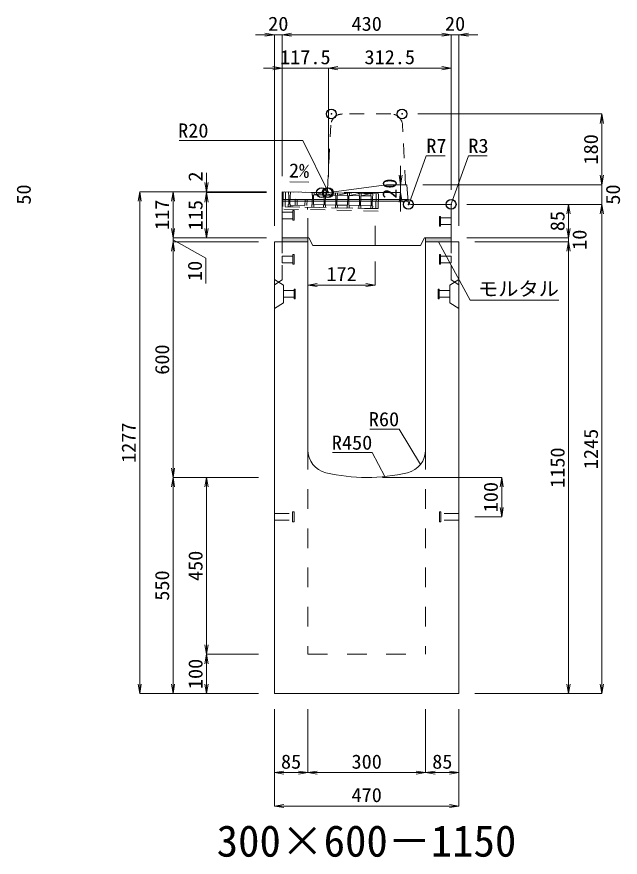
# Model space of a CAD drawing. Units: millimetres at full size. Extents: x -1809 to 57027, y -20349 to 17321.
# Drawn here: x 9009 to 10545, y -15212 to -13074 of the extents above; entities that cross this region are included whole.
import ezdxf
from ezdxf.enums import TextEntityAlignment as Align

# ---------------------------------------------------------------- set-up
doc = ezdxf.new("R2010")
doc.units = ezdxf.units.MM
doc.header["$LTSCALE"] = 50
doc.header["$PDMODE"] = 32
doc.header["$PDSIZE"] = 25
doc.linetypes.add('USER1', pattern=[2, 1, -1])
doc.linetypes.add('USER2', pattern=[1.35, 0.75, -0.6])
for name, color, linetype, lineweight in [('インサート', 3, 'USER2', 9), ('グレーチング', 7, 'USER2', 9), ('モルタル', 7, 'Continuous', 9), ('受枠', 3, 'USER2', 9), ('寸法線', 7, 'Continuous', 13), ('引出線', 4, 'Continuous', 13), ('本体', 2, 'Continuous', 13), ('目地', 132, 'Continuous', 9)]:
    doc.layers.add(name, color=color, linetype=linetype, lineweight=lineweight)
doc.layers.add('作業エリア', color=11, linetype='Continuous')
doc.layers.add('文字', color=7, linetype='Continuous')
doc.styles.add('ＭＳ 明朝', font='')
doc.styles.get('ＭＳ 明朝').set_extended_font_data('MS Mincho')

# ---------------------------------------------------------------- blocks, each defined once
blk = doc.blocks.new('open_arrow')
at = {"color": 0, "linetype": 'Continuous', "lineweight": -2}
blk.add_lwpolyline([(7.5, 1.25), (0, 0), (7.5, -1.25)], dxfattribs=at)

msp = doc.modelspace()

# ---------------------------------------------------------------- hatches: boundary and pattern name
at = {"layer": 'モルタル'}
for points in [[(9750, -13646.05), (9750, -13636.05), (9685, -13636.05), (9685, -13646.05)], [(10115, -13646.05), (10115, -13636.05), (10050, -13636.05), (10050, -13646.05)]]:
    msp.add_hatch(color=256, dxfattribs=at).paths.add_polyline_path(points)

# ---------------------------------------------------------------- linework, layer by layer
at = {"layer": 'インサート'}
for p, q in [((9685, -13570.55), (9712, -13570.55)), ((9685, -13570.55), (9685, -13587.55)), ((9715, -13566.55), (9712, -13566.55)), ((9712, -13566.55), (9712, -13591.55)), ((9715, -13591.55), (9715, -13566.55)), ((9685, -13587.55), (9712, -13587.55)), ((9712, -13591.55), (9715, -13591.55)), ((10085, -13581.55), (10088, -13581.55)), ((10085, -13606.55), (10085, -13581.55)), ((10088, -13581.55), (10088, -13606.55)), ((10115, -13585.55), (10088, -13585.55)), ((10115, -13585.55), (10115, -13602.55)), ((10088, -13606.55), (10085, -13606.55)), ((10115, -13602.55), (10088, -13602.55)), ((9685, -13682.55), (9712, -13682.55)), ((9685, -13682.55), (9685, -13699.55)), ((9715, -13678.55), (9712, -13678.55)), ((9712, -13678.55), (9712, -13703.55)), ((9715, -13703.55), (9715, -13678.55)), ((10085, -13678.55), (10088, -13678.55)), ((10085, -13703.55), (10085, -13678.55)), ((10088, -13678.55), (10088, -13703.55)), ((10115, -13682.55), (10088, -13682.55)), ((10115, -13682.55), (10115, -13699.55)), ((9685, -13699.55), (9712, -13699.55)), ((9712, -13703.55), (9715, -13703.55)), ((10088, -13703.55), (10085, -13703.55)), ((10115, -13699.55), (10088, -13699.55)), ((9688.2, -13770.55), (9715.2, -13770.55)), ((9688.2, -13770.55), (9688.2, -13787.55)), ((9718.2, -13766.55), (9715.2, -13766.55)), ((9715.2, -13766.55), (9715.2, -13791.55)), ((9718.2, -13791.55), (9718.2, -13766.55)), ((10081.8, -13766.55), (10084.8, -13766.55)), ((10081.8, -13791.55), (10081.8, -13766.55)), ((10084.8, -13766.55), (10084.8, -13791.55)), ((10111.8, -13770.55), (10084.8, -13770.55)), ((10111.8, -13770.55), (10111.8, -13787.55)), ((9688.2, -13787.55), (9715.2, -13787.55)), ((9715.2, -13791.55), (9718.2, -13791.55)), ((10084.8, -13791.55), (10081.8, -13791.55)), ((10111.8, -13787.55), (10084.8, -13787.55)), ((9665, -14337.55), (9711, -14337.55)), ((9665, -14354.55), (9665, -14337.55)), ((9711, -14358.55), (9711, -14333.55)), ((9711, -14333.55), (9715, -14333.55)), ((9715, -14358.55), (9715, -14333.55)), ((10085, -14333.55), (10089, -14333.55)), ((10085, -14333.55), (10085, -14358.55)), ((10089, -14333.55), (10089, -14358.55)), ((10135, -14337.55), (10089, -14337.55)), ((10135, -14337.55), (10135, -14354.55)), ((9665, -14354.55), (9711, -14354.55)), ((9715, -14358.55), (9711, -14358.55)), ((10089, -14358.55), (10085, -14358.55)), ((10135, -14354.55), (10089, -14354.55))]:
    msp.add_line(p, q, dxfattribs=at)
at = {"layer": 'グレーチング'}
for p, q in [((9701, -13519.37), (9700.88, -13525.37)), ((9700.88, -13525.37), (9701.86, -13526.39)), ((9915.95, -13523.67), (9701, -13519.37)), ((9701.86, -13526.39), (9701.38, -13550.39)), ((9704.86, -13526.45), (9704.38, -13550.45)), ((9705.88, -13525.47), (9704.86, -13526.45)), ((9706, -13519.47), (9705.88, -13525.47)), ((9760.98, -13520.57), (9760.86, -13526.57)), ((9760.86, -13526.57), (9761.84, -13527.59)), ((9761.84, -13527.59), (9761.36, -13551.59)), ((9764.84, -13527.65), (9764.36, -13551.65)), ((9765.86, -13526.67), (9764.84, -13527.65)), ((9765.98, -13520.67), (9765.86, -13526.67)), ((9765.86, -13526.67), (9790.98, -13521.17)), ((9765.86, -13526.67), (9790.86, -13527.17)), ((9790.98, -13521.17), (9790.86, -13527.17)), ((9790.86, -13527.17), (9791.84, -13528.19)), ((9791.84, -13528.19), (9791.36, -13552.19)), ((9794.84, -13528.25), (9794.36, -13552.25)), ((9795.86, -13527.27), (9794.84, -13528.25)), ((9795.98, -13521.27), (9795.86, -13527.27)), ((9795.86, -13527.27), (9820.97, -13521.77)), ((9795.86, -13527.27), (9820.85, -13527.77)), ((9820.97, -13521.77), (9820.85, -13527.77)), ((9820.85, -13527.77), (9821.83, -13528.79)), ((9821.83, -13528.79), (9821.35, -13552.79)), ((9824.83, -13528.85), (9824.35, -13552.85)), ((9825.85, -13527.87), (9824.83, -13528.85)), ((9825.97, -13521.87), (9825.85, -13527.87)), ((9825.85, -13527.87), (9850.97, -13522.37)), ((9825.85, -13527.87), (9850.85, -13528.37)), ((9850.97, -13522.37), (9850.85, -13528.37)), ((9850.85, -13528.37), (9851.83, -13529.39)), ((9851.83, -13529.39), (9851.35, -13553.39)), ((9854.83, -13529.45), (9854.35, -13553.45)), ((9855.85, -13528.47), (9854.83, -13529.45)), ((9855.97, -13522.47), (9855.85, -13528.47)), ((9855.85, -13528.47), (9880.96, -13522.97)), ((9855.85, -13528.47), (9880.84, -13528.97)), ((9880.96, -13522.97), (9880.84, -13528.97)), ((9880.84, -13528.97), (9881.82, -13529.99)), ((9881.82, -13529.99), (9881.34, -13553.99)), ((9884.82, -13530.05), (9884.34, -13554.05)), ((9885.84, -13529.07), (9884.82, -13530.05)), ((9885.96, -13523.07), (9885.84, -13529.07)), ((9885.84, -13529.07), (9910.95, -13523.57)), ((9885.84, -13529.07), (9910.83, -13529.57)), ((9910.95, -13523.57), (9910.83, -13529.57)), ((9910.83, -13529.57), (9911.81, -13530.59)), ((9911.81, -13530.59), (9911.33, -13554.59)), ((9914.81, -13530.65), (9914.33, -13554.65)), ((9915.83, -13529.67), (9914.81, -13530.65)), ((9915.95, -13523.67), (9915.83, -13529.67)), ((9700.24, -13557.37), (9700.36, -13551.37)), ((9915.19, -13561.67), (9700.24, -13557.37)), ((9700.36, -13551.37), (9701.38, -13550.39)), ((9705.36, -13551.47), (9704.38, -13550.45)), ((9705.24, -13557.47), (9705.36, -13551.47)), ((9705.33, -13552.97), (9760.31, -13554.07)), ((9718.12, -13538.22), (9717.82, -13553.22)), ((9718.12, -13538.22), (9748.12, -13538.82)), ((9723.12, -13538.32), (9722.82, -13553.32)), ((9743.12, -13538.72), (9742.82, -13553.72)), ((9748.12, -13538.82), (9747.82, -13553.82)), ((9760.22, -13558.57), (9760.34, -13552.57)), ((9760.34, -13552.57), (9761.36, -13551.59)), ((9764.36, -13551.65), (9791.36, -13552.19)), ((9765.34, -13552.67), (9764.36, -13551.65)), ((9765.22, -13558.67), (9765.34, -13552.67)), ((9790.22, -13559.17), (9790.34, -13553.17)), ((9790.34, -13553.17), (9791.36, -13552.19)), ((9795.34, -13553.27), (9794.36, -13552.25)), ((9794.36, -13552.25), (9821.35, -13552.79)), ((9795.22, -13559.27), (9795.34, -13553.27)), ((9820.21, -13559.77), (9820.33, -13553.77)), ((9820.33, -13553.77), (9821.35, -13552.79)), ((9825.33, -13553.87), (9824.35, -13552.85)), ((9824.35, -13552.85), (9851.35, -13553.39)), ((9825.21, -13559.87), (9825.33, -13553.87)), ((9850.21, -13560.37), (9850.33, -13554.37)), ((9850.33, -13554.37), (9851.35, -13553.39)), ((9855.33, -13554.47), (9854.35, -13553.45)), ((9854.35, -13553.45), (9881.34, -13553.99)), ((9855.21, -13560.47), (9855.33, -13554.47)), ((9880.2, -13560.97), (9880.32, -13554.97)), ((9880.32, -13554.97), (9881.34, -13553.99)), ((9885.32, -13555.07), (9884.34, -13554.05)), ((9884.34, -13554.05), (9911.33, -13554.59)), ((9885.2, -13561.07), (9885.32, -13555.07)), ((9910.19, -13561.57), (9910.31, -13555.57)), ((9910.31, -13555.57), (9911.33, -13554.59)), ((9915.31, -13555.67), (9914.33, -13554.65)), ((9915.19, -13561.67), (9915.31, -13555.67))]:
    msp.add_line(p, q, dxfattribs=at)
at = {"layer": 'モルタル'}
for points in [[(9685, -13636.05), (9750, -13636.05), (9750, -13646.05), (9685, -13646.05)], [(10050, -13636.05), (10115, -13636.05), (10115, -13646.05), (10050, -13646.05)]]:
    msp.add_lwpolyline(points, close=True, dxfattribs=at)
at = {"layer": '作業エリア'}
for p in [(9810, -13321.05), (9990, -13321.05), (9785, -13521.05), (9800, -13521.05), (9802.5, -13521.05), (10006.25, -13551.05), (10115, -13551.05)]:
    msp.add_point(p, dxfattribs=at)
at = {"layer": '受枠'}
for p, q in [((9687, -13519.09), (9686.12, -13563.08)), ((9929.95, -13523.95), (9687, -13519.09)), ((9693, -13519.21), (9692.24, -13557.21)), ((9923.95, -13523.83), (9923.19, -13561.83)), ((9929.95, -13523.95), (9929.07, -13567.94)), ((9692.24, -13557.21), (9929.19, -13561.95)), ((9749.23, -13558.35), (9749.11, -13564.34)), ((9929.07, -13567.94), (9686.12, -13563.08))]:
    msp.add_line(p, q, dxfattribs=at)
at = {"layer": '寸法線'}
for p, q in [((9733, -13119.38), (9617, -13119.38)), ((9665, -13606.03), (9665, -13119.38)), ((9685, -13119.38), (10115, -13119.38)), ((9685, -13479.03), (9685, -13119.38)), ((9685, -13479.03), (9685, -13119.38)), ((10067, -13119.38), (10183, -13119.38)), ((10115, -13511.03), (10115, -13119.38)), ((10115, -13511.03), (10115, -13119.38)), ((10135, -13606.03), (10135, -13119.38)), ((9850.5, -13204.38), (9637, -13204.38)), ((9685, -13479.03), (9685, -13204.38)), ((10115, -13204.38), (9802.5, -13204.38)), ((9802.5, -13481.03), (9802.5, -13204.38)), ((9802.5, -13481.03), (9802.5, -13204.38)), ((10115, -13514.03), (10115, -13204.38)), ((10030.02, -13321.05), (10498.78, -13321.05)), ((10498.78, -13501.05), (10498.78, -13321.05)), ((9492.06, -13471.05), (9492.06, -13569.05)), ((9986.36, -13569.05), (9986.36, -13453.05)), ((10498.78, -13453.05), (10498.78, -13599.05)), ((9986.36, -13501.05), (9990.52, -13501.05)), ((10042.52, -13501.05), (10498.78, -13501.05)), ((10042.52, -13501.05), (10498.78, -13501.05)), ((9322.06, -14796.05), (9322.06, -13519.05)), ((9644.98, -13519.05), (9322.06, -13519.05)), ((9407.06, -13519.05), (9407.06, -13636.05)), ((9644.98, -13519.05), (9407.06, -13519.05)), ((9644.98, -13519.05), (9492.06, -13519.05)), ((9644.98, -13521.05), (9492.06, -13521.05)), ((9492.06, -13521.05), (9492.06, -13636.05)), ((9644.98, -13521.05), (9492.06, -13521.05)), ((9842.52, -13521.05), (9986.36, -13521.05)), ((10155.02, -13551.05), (10498.78, -13551.05)), ((10155.02, -13551.05), (10413.78, -13551.05)), ((10155.02, -13551.05), (10498.78, -13551.05)), ((10413.78, -13551.05), (10413.78, -13636.05)), ((10498.78, -13551.05), (10498.78, -14796.05)), ((9407.06, -13588.05), (9407.06, -13694.05)), ((10413.78, -13588.05), (10413.78, -13694.05)), ((9644.98, -13636.05), (9407.06, -13636.05)), ((9644.98, -13636.05), (9407.06, -13636.05)), ((9407.06, -13641.05), (9490.47, -13688.34)), ((9644.98, -13636.05), (9492.06, -13636.05)), ((10155.02, -13636.05), (10413.78, -13636.05)), ((10155.02, -13636.05), (10413.78, -13636.05)), ((9624.98, -13646.05), (9407.06, -13646.05)), ((9407.06, -13646.05), (9407.06, -14246.05)), ((9624.98, -13646.05), (9407.06, -13646.05)), ((10175.02, -13646.05), (10413.78, -13646.05)), ((10175.02, -13646.05), (10413.78, -13646.05)), ((10413.78, -13646.05), (10413.78, -14796.05)), ((9490.47, -13688.34), (9490.47, -13752.41)), ((9922, -13696.07), (9922, -13756.28)), ((9750, -13756.28), (9922, -13756.28)), ((9624.98, -14246.05), (9407.06, -14246.05)), ((9407.06, -14796.05), (9407.06, -14246.05)), ((9624.98, -14246.05), (9407.06, -14246.05)), ((9492.06, -14246.05), (9492.06, -14696.05)), ((9624.98, -14246.05), (9492.06, -14246.05)), ((9940.02, -14246.05), (10243.78, -14246.05)), ((10243.78, -14246.05), (10243.78, -14346.05)), ((10175.02, -14346.05), (10243.78, -14346.05)), ((9624.98, -14696.05), (9492.06, -14696.05)), ((9492.06, -14696.05), (9492.06, -14796.05)), ((9624.98, -14696.05), (9492.06, -14696.05)), ((9624.98, -14796.05), (9322.06, -14796.05)), ((9624.98, -14796.05), (9407.06, -14796.05)), ((9624.98, -14796.05), (9492.06, -14796.05)), ((10175.02, -14796.05), (10413.78, -14796.05)), ((10175.02, -14796.05), (10498.78, -14796.05)), ((9665, -14836.07), (9665, -14997.21)), ((9665, -14836.07), (9665, -15082.21)), ((9750, -14836.07), (9750, -14997.21)), ((9750, -14836.07), (9750, -14997.21)), ((10050, -14836.07), (10050, -14997.21)), ((10050, -14836.07), (10050, -14997.21)), ((10135, -14836.07), (10135, -14997.21)), ((10135, -14836.07), (10135, -15082.21)), ((9665, -14997.21), (9750, -14997.21)), ((9750, -14997.21), (10050, -14997.21)), ((10050, -14997.21), (10135, -14997.21)), ((9665, -15082.21), (10135, -15082.21))]:
    msp.add_line(p, q, dxfattribs=at)
at = {"layer": '引出線'}
for points in [[(9802.5, -13521.01), (9737.16, -13388.31), (9557.16, -13388.31), (9422.49, -13388.31)], [(10007.98, -13549.19), (10051.78, -13427.12), (10099.71, -13427.12)], [(10114.12, -13551.93), (10158.9, -13427.12), (10206.63, -13427.12)], [(9752.93, -13494.47), (9704.19, -13493.5), (9752.93, -13494.47)], [(10082.5, -13646.05), (10163.13, -13795.08), (10389.05, -13795.08)], [(10037.07, -14212.74), (9982.66, -14122.84), (9907.98, -14122.84)], [(9946.44, -14243.65), (9914.22, -14182.51), (9813.21, -14182.51)]]:
    msp.add_lwpolyline(points, dxfattribs=at)
at = {"layer": '本体', "linetype": 'USER2'}
for p, q in [((9961.46, -13321.05), (9838.54, -13321.05)), ((9800.33, -13514.4), (9808.57, -13349.56)), ((9999, -13501.05), (9991.43, -13349.56))]:
    msp.add_line(p, q, dxfattribs=at)
at = {"layer": '本体'}
for p, q in [((9950.5, -13501.05), (9803.83, -13520.87)), ((10002.5, -13501.05), (9950.5, -13501.05)), ((10005.76, -13544.58), (10002.5, -13501.05)), ((9685, -13636.05), (9685, -13519.05)), ((9685, -13519.05), (9785, -13521.05)), ((9785, -13521.05), (9801.15, -13521.05)), ((10112, -13551.05), (10012.74, -13551.05)), ((10115, -13636.05), (10115, -13554.05)), ((9753, -13636.05), (9685, -13636.05)), ((9753, -13636.05), (9763, -13656.05)), ((10047, -13636.05), (10037, -13656.05)), ((10115, -13636.05), (10047, -13636.05)), ((9665, -13646.05), (9665, -14796.05)), ((9665, -13646.05), (9750, -13646.05)), ((9750, -13646.05), (9750, -14175.53)), ((10037, -13656.05), (9763, -13656.05)), ((10050, -13646.05), (10050, -14175.53)), ((10050, -13646.05), (10135, -13646.05)), ((10135, -13646.05), (10135, -14796.05)), ((9665, -14796.05), (10135, -14796.05))]:
    msp.add_line(p, q, dxfattribs=at)
at = {"layer": '本体', "linetype": 'USER1'}
for p, q in [((9750, -13636.05), (9750, -13558.36)), ((9922, -13656.05), (9922, -13561.8))]:
    msp.add_line(p, q, dxfattribs=at)
at = {"layer": '本体', "linetype": 'USER2', "lineweight": 9}
for p, q in [((9685, -13743.05), (9685, -13646.05)), ((10115, -13743.05), (10115, -13646.05)), ((9665, -13755.55), (9685, -13743.05)), ((10135, -13755.55), (10115, -13743.05))]:
    msp.add_line(p, q, dxfattribs=at)
at = {"layer": '本体', "lineweight": 9}
for p, q in [((9665, -13742.05), (9688.2, -13756.55)), ((10134.58, -13742.31), (10111.8, -13756.55)), ((9688.2, -13756.55), (9688.2, -13801.55)), ((10111.8, -13756.55), (10111.8, -13801.55)), ((9688.2, -13801.55), (9665, -13816.05)), ((10111.8, -13801.55), (10135, -13816.05))]:
    msp.add_line(p, q, dxfattribs=at)
at = {"layer": '本体', "linetype": 'USER1', "lineweight": 15}
for p, q in [((9750, -14175.53), (9750, -14696.05)), ((10050, -14175.53), (10050, -14696.05)), ((9750, -14696.05), (10050, -14696.05))]:
    msp.add_line(p, q, dxfattribs=at)
at = {"layer": '本体', "linetype": 'USER2'}
for centre, radius, start, end in [((9838.54, -13351.05), 30, 90, 177.13759), ((9961.46, -13351.05), 30, 2.86241, 90), ((9793.34, -13514.05), 7, 270, 357.13759)]:
    msp.add_arc(centre, radius, start, end, dxfattribs=at)
at = {"layer": '本体'}
for centre, radius, start, end in [((9801.15, -13501.05), 20, 270, 277.69605), ((10012.74, -13544.05), 7, 184.28915, 270), ((10112, -13554.05), 3, 0, 90), ((9810, -14175.53), 60, 180, 256.65764), ((9990, -14175.53), 60, 283.34236, 0), ((9900, -13796.05), 450, 256.65764, 283.34236)]:
    msp.add_arc(centre, radius, start, end, dxfattribs=at)
at = {"layer": '目地'}
for p, q in [((9685, -13539.05), (10005.35, -13539.05)), ((9685, -13543.05), (10005.65, -13543.05))]:
    msp.add_line(p, q, dxfattribs=at)

# ---------------------------------------------------------------- block references
at = {"layer": '寸法線', "xscale": 3.2, "yscale": 3.2}
for p, rotation in [((9665, -13119.38), 180), ((10115, -13119.38), 180), ((10115, -13119.38), 180), ((9685, -13204.38), 180), ((10115, -13204.38), 180), ((10498.78, -13321.05), 270), ((9986.36, -13501.05), 90), ((10498.78, -13501.05), 90), ((10498.78, -13501.05), 90), ((9492.06, -13519.05), 90), ((9322.06, -13519.05), 270), ((9407.06, -13519.05), 270), ((9492.06, -13521.05), 270), ((9492.06, -13521.05), 270), ((9986.36, -13521.05), 270), ((10413.78, -13551.05), 270), ((10498.78, -13551.05), 270), ((10498.78, -13551.05), 270), ((9407.06, -13636.05), 90), ((9407.06, -13636.05), 90), ((9492.06, -13636.05), 90), ((10413.78, -13636.05), 90), ((10413.78, -13636.05), 90), ((9407.06, -13646.05), 270), ((9407.06, -13646.05), 270), ((10413.78, -13646.05), 270), ((10413.78, -13646.05), 270), ((9922, -13756.28), 180), ((9407.06, -14246.05), 90), ((9407.06, -14246.05), 270), ((9492.06, -14246.05), 270), ((10243.78, -14246.05), 270), ((10243.78, -14346.05), 90), ((9492.06, -14696.05), 90), ((9492.06, -14696.05), 270), ((9322.06, -14796.05), 90), ((9407.06, -14796.05), 90), ((9492.06, -14796.05), 90), ((10413.78, -14796.05), 90), ((10498.78, -14796.05), 90), ((9750, -14997.21), 180), ((10050, -14997.21), 180), ((10135, -14997.21), 180), ((10135, -15082.21), 180)]:
    msp.add_blockref('open_arrow', p, dxfattribs=dict(at, rotation=rotation))
for p in [(9685, -13119.38), (9685, -13119.38), (10135, -13119.38), (9802.5, -13204.38), (9802.5, -13204.38), (9750, -13756.28), (9665, -14997.21), (9750, -14997.21), (10050, -14997.21), (9665, -15082.21)]:
    msp.add_blockref('open_arrow', p, dxfattribs=at)
at = {"layer": '引出線', "xscale": 0.0533, "yscale": 0.0533}
for p, rotation in [((9752.93, -13494.47), 178.9), ((9802.5, -13521.01), 116.2), ((10007.98, -13549.19), 70.3), ((10114.12, -13551.93), 70.3), ((10082.5, -13646.05), 298.4), ((10037.07, -14212.74), 121.2), ((9946.44, -14243.65), 117.8)]:
    msp.add_blockref('open_arrow', p, dxfattribs=dict(at, rotation=rotation))

# ---------------------------------------------------------------- texts
at = {"layer": '寸法線', "style": 'ＭＳ 明朝', "width": 1.05}
for s, p in [('20', (9675, -13091.36)), ('430', (9900, -13091.36)), ('20', (10125, -13091.36)), ('117.5', (9743.75, -13176.36)), ('312.5', (9958.75, -13176.36)), ('172', (9836, -13728.26)), ('85', (9707.5, -14969.19)), ('300', (9900, -14969.19)), ('85', (10092.5, -14969.19)), ('470', (9900, -15054.19))]:
    msp.add_text(s, height=36.03, dxfattribs=at).set_placement(p, align=Align.MIDDLE_CENTER)
for s, p in [('180', (10470.76, -13411.05)), ('2', (9464.06, -13480.2)), ('20', (9958.34, -13511.05)), ('50', (9026.8, -13526.05)), ('50', (10526.8, -13526.05)), ('117', (9379.04, -13577.55)), ('115', (9464.04, -13578.55)), ('85', (10385.76, -13593.55)), ('10', (10441.8, -13641.05)), ('10', (9462.45, -13720.38)), ('600', (9379.04, -13946.05)), ('1277', (9294.04, -14157.55)), ('1245', (10470.76, -14173.55)), ('1150', (10385.76, -14221.05)), ('100', (10215.76, -14296.05)), ('450', (9464.04, -14471.05)), ('550', (9379.04, -14521.05)), ('100', (9464.04, -14746.05))]:
    msp.add_text(s, height=36.03, rotation=90, dxfattribs=at).set_placement(p, align=Align.MIDDLE_CENTER)
at = {"layer": '引出線', "style": 'ＭＳ 明朝', "width": 1.05}
for s, p in [('R20', (9497.16, -13345.11)), ('R60', (9982.66, -14079.64)), ('R450', (9914.22, -14139.31))]:
    msp.add_text(s, height=36.03, dxfattribs=at).set_placement(p, align=Align.TOP_RIGHT)
for s, p in [('R7', (10051.78, -13383.92)), ('R3', (10158.9, -13383.92)), ('モルタル', (10183.13, -13747.97))]:
    msp.add_text(s, height=36.03, dxfattribs=at).set_placement(p, align=Align.TOP_LEFT)
msp.add_text('2%', height=36.03, rotation=358.854, dxfattribs=at).set_placement((9753.87, -13447.58), align=Align.TOP_RIGHT)
at = {"layer": '文字', "style": 'ＭＳ 明朝'}
msp.add_text('300×600－1150', height=80.06, dxfattribs=at).set_placement((9899.52, -15171.03), align=Align.MIDDLE_CENTER)

doc.saveas('drawing.dxf')
